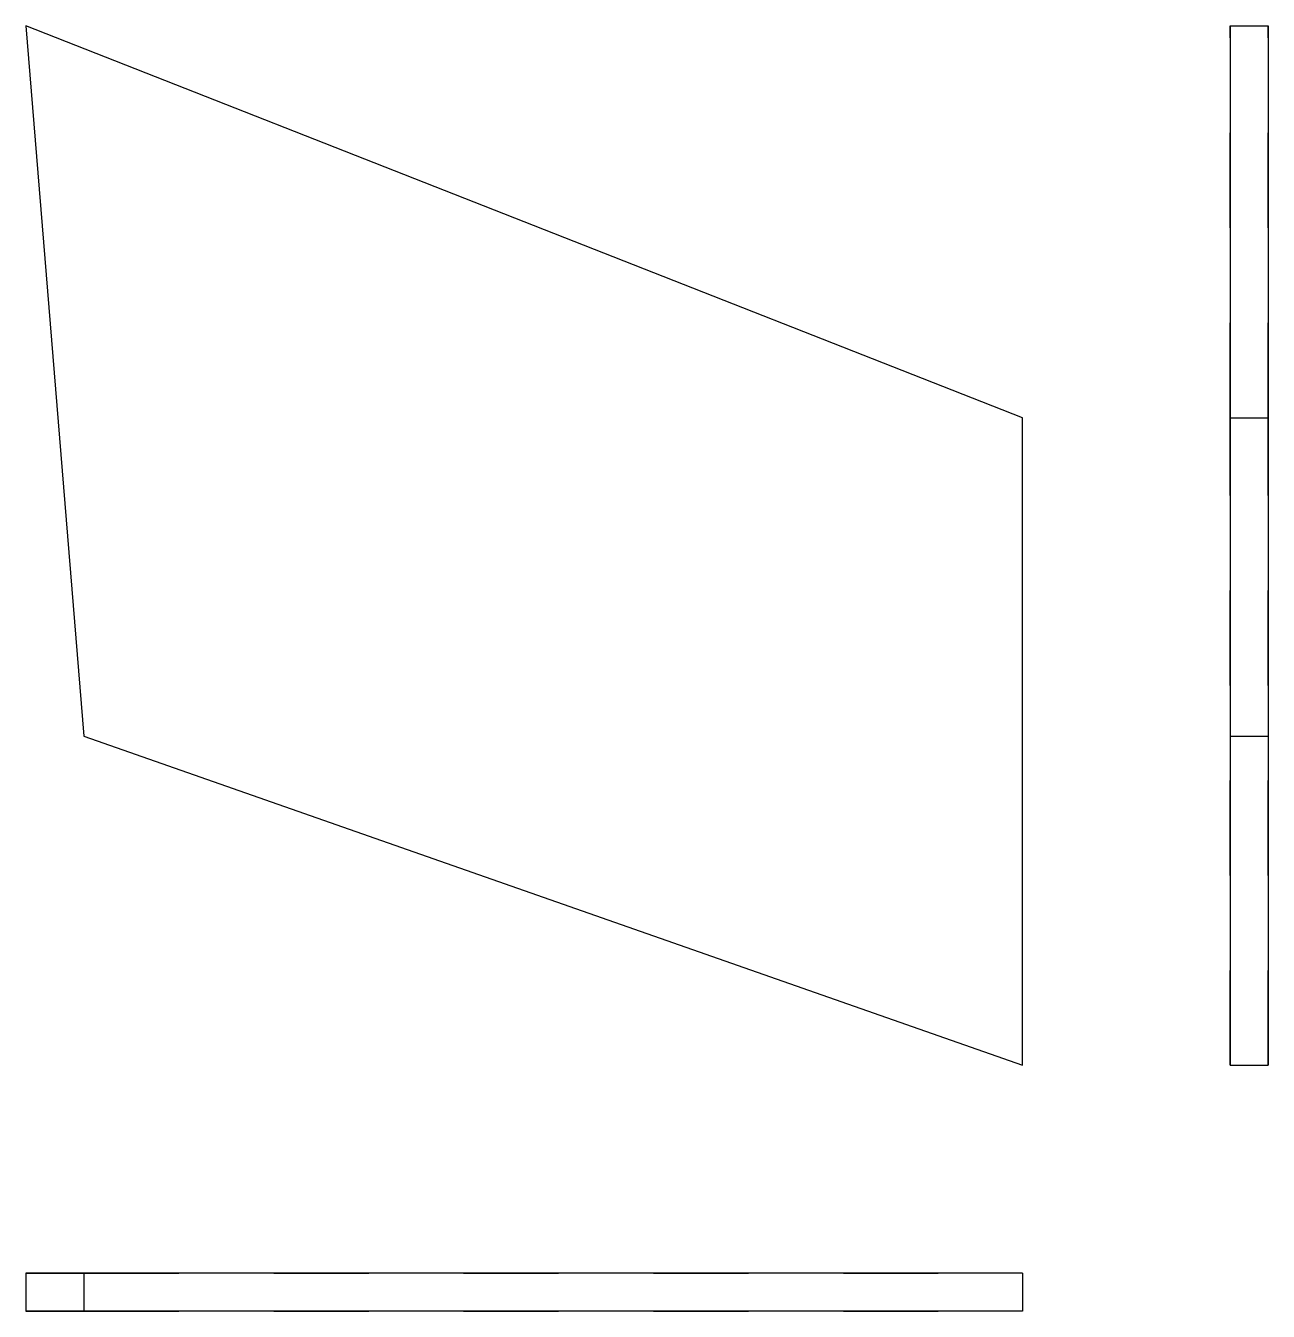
# Model space of a CAD drawing. Extents: x 0 to 1.31, y 0 to 1.35.
import ezdxf

# ---------------------------------------------------------------- set-up
doc = ezdxf.new("R2010")
doc.units = 0
doc.linetypes.add('HIDDEN', pattern=[0.054738, 0.03651, -0.018228])
for name, color, linetype in [('FRONT', 7, 'CONTINUOUS'), ('LEFT', 7, 'CONTINUOUS'), ('LEFT_HID', 7, 'HIDDEN'), ('TOP', 7, 'CONTINUOUS'), ('TOP_HID', 7, 'HIDDEN')]:
    doc.layers.add(name, color=color, linetype=linetype)

msp = doc.modelspace()

# ---------------------------------------------------------------- linework, layer by layer
at = {"layer": 'FRONT'}
for p, q in [((0, 1.353803), (0.061364, 0.605536)), ((1.05, 0.941003), (0, 1.353803)), ((1.05, 0.259043), (1.05, 0.941003)), ((0.061364, 0.605536), (1.05, 0.259043))]:
    msp.add_line(p, q, dxfattribs=at)
at = {"layer": 'LEFT'}
for p, q in [((1.268952, 1.353803), (1.309043, 1.353803)), ((1.268952, 1.353803), (1.268952, 0.605536)), ((1.309043, 1.353803), (1.309043, 0.605536)), ((1.268952, 0.605536), (1.309043, 0.605536)), ((1.268952, 0.605536), (1.268952, 0.259043)), ((1.309043, 0.605536), (1.309043, 0.259043)), ((1.268952, 0.259043), (1.309043, 0.259043))]:
    msp.add_line(p, q, dxfattribs=at)
at = {"layer": 'LEFT_HID', "linetype": 'HIDDEN'}
for p, q in [((1.268952, 0.941003), (1.268952, 1.353803)), ((1.309043, 0.941003), (1.309043, 1.353803)), ((1.268952, 0.941003), (1.309043, 0.941003)), ((1.268952, 0.259043), (1.268952, 0.941003)), ((1.309043, 0.259043), (1.309043, 0.941003))]:
    msp.add_line(p, q, dxfattribs=at)
at = {"layer": 'TOP'}
for p, q in [((0, 0.040091), (0, 0)), ((1.05, 0.040091), (0, 0.040091)), ((1.05, 0.040091), (1.05, 0)), ((1.05, 0), (0, 0))]:
    msp.add_line(p, q, dxfattribs=at)
at = {"layer": 'TOP_HID', "linetype": 'HIDDEN'}
for p, q in [((0, 0.040091), (0.061364, 0.040091)), ((0.061364, 0.040091), (0.061364, 0)), ((0.061364, 0.040091), (1.05, 0.040091)), ((0, 0), (0.061364, 0)), ((0.061364, 0), (1.05, 0))]:
    msp.add_line(p, q, dxfattribs=at)

doc.saveas('drawing.dxf')
